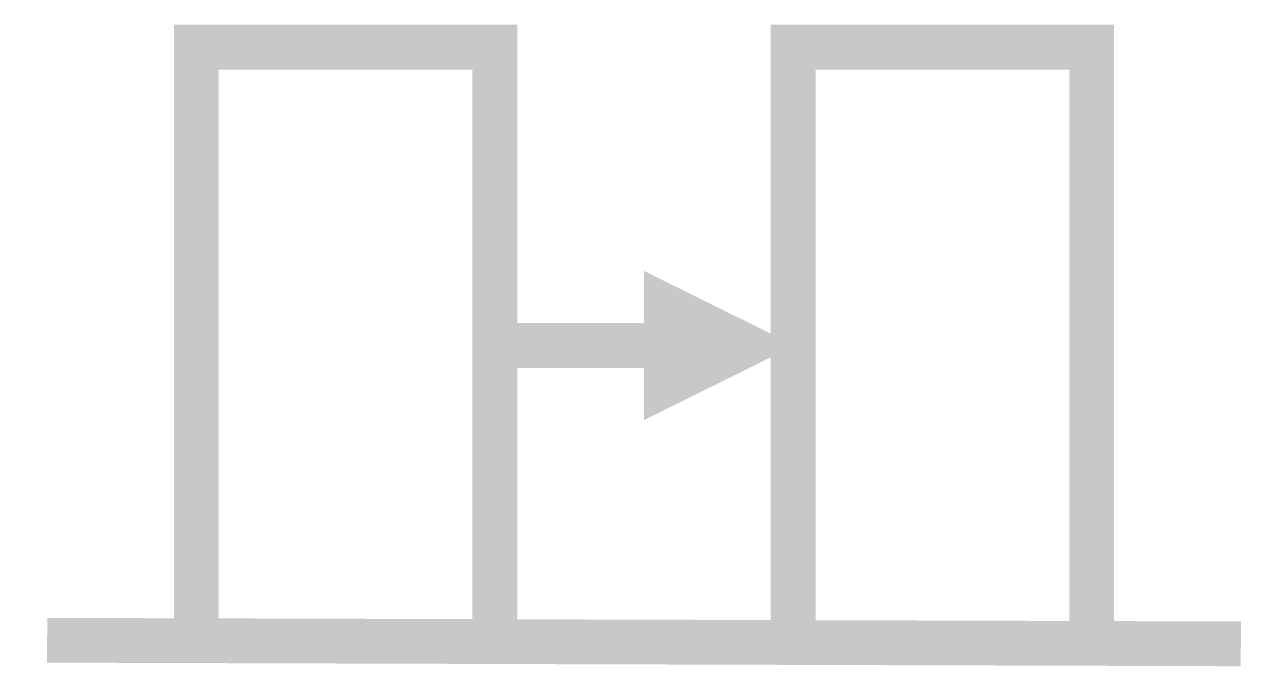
# Model space of a CAD drawing. Extents: x 3.85 to 12.15, y 1.85 to 6.15.
import ezdxf

# ---------------------------------------------------------------- set-up
doc = ezdxf.new("R2010")
doc.units = 0
doc.header["$MEASUREMENT"] = 0
doc.layers.get('0').update_dxf_attribs({"linetype": 'CONTINUOUS'})

msp = doc.modelspace()

# ---------------------------------------------------------------- linework, layer by layer
at = {"const_width": 0.3}
for points in [[(5, 2), (5, 6), (7, 6), (7, 2)], [(9, 2), (9, 6), (11, 6), (11, 2)], [(8, 4), (7, 4)], [(4, 2.0242), (12, 2)]]:
    msp.add_lwpolyline(points, dxfattribs=at)
msp.add_lwpolyline([(9, 4, 0.01, 1, 0), (8, 4, 1, 1, 0)], format="xyseb")

doc.saveas('drawing.dxf')
